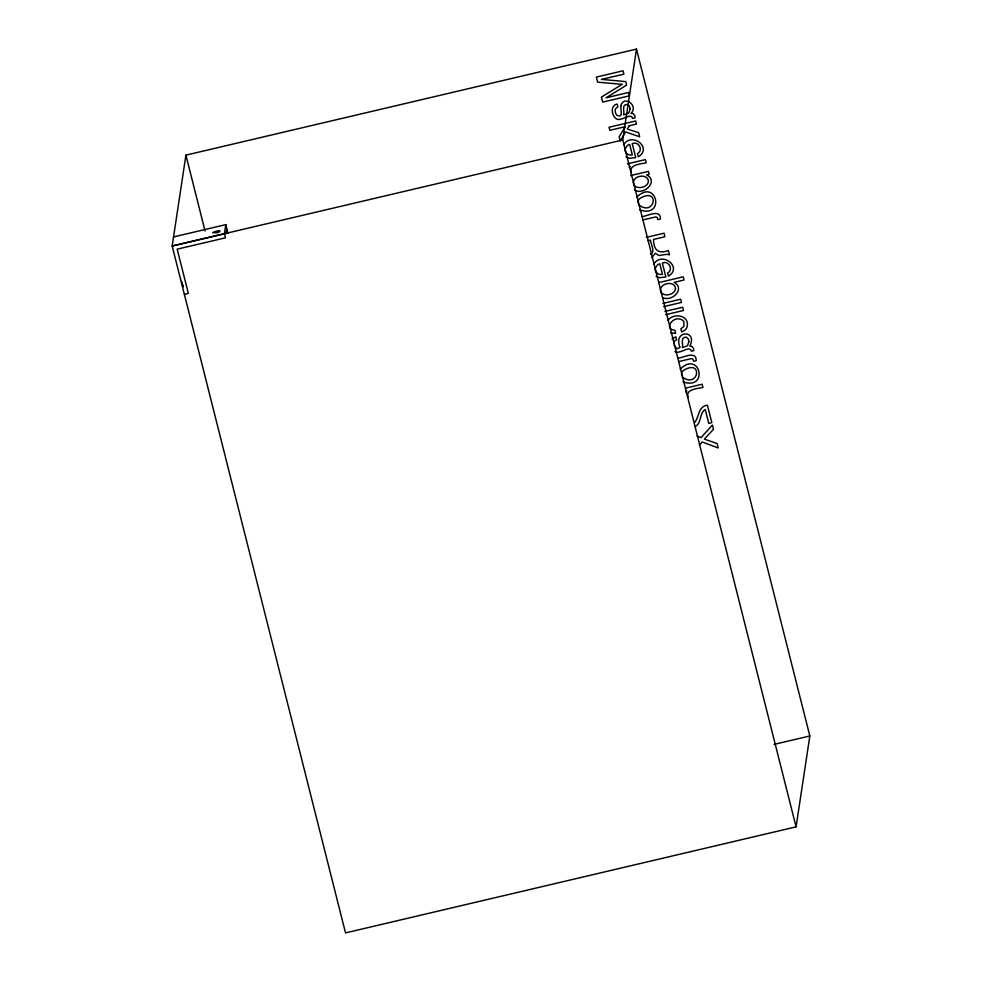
<?xml version="1.0" encoding="UTF-8"?>
<svg xmlns="http://www.w3.org/2000/svg" width="982" height="982" viewBox="0 0 982 982"><rect width="100%" height="100%" fill="white"/><g stroke="black" fill="none" stroke-linecap="round" stroke-linejoin="round"><path stroke-width="1.47" d="M185.917 155.144L172.169 246.04L345.517 932.9L796.083 826.856L809.831 735.984L636.483 49.1L185.917 155.144L205.054 230.966M184.37 294.342L188.348 293.409L177.177 249.183L225.455 237.816L224.424 233.741L225.799 224.632L173.556 236.92M226.069 233.728L226.695 229.641L227.431 232.599M796.083 826.856L622.748 139.972L636.483 49.1M673.861 342.73L674.536 341.073L676.61 339.772L675.862 336.789L672.032 339.085M623.717 144.661C631.892 131.49 652.92 148.049 638.263 156.739L637.465 153.585C643.591 150.467 638.681 140.672 632.236 143.654L635.759 157.611L629.437 158.286L625.939 156.96M653.852 264.048C662.028 250.889 683.055 267.435 668.398 276.126L667.6 272.984C673.726 269.866 668.803 260.07 662.359 263.053L665.882 277.01L659.573 277.685L656.074 276.359M667.883 320.488C673.308 312.374 689.892 315.32 687.118 326.625A6.874 6.714 8.6 0 1 684.761 330.222L681.655 331.941L680.87 328.835L683.865 326.417L683.877 321.789A4.124 4.038 8.6 0 0 681.348 319.641C673.345 315.222 663.292 329.24 674.843 330.247L675.628 333.364L670.694 332.91M694.569 422.702C699.245 417.08 697.981 406.413 707.408 405.173L711.827 422.641L708.746 423.377L705.236 409.469C699.061 413.25 701.885 423.389 695.035 426.581M636.79 197.026C656.798 177.852 665.6 218.581 639.601 209.89M680.195 369.048C700.203 349.874 709.016 390.603 683.018 381.912M699.294 445.214L702.228 441.986L718.21 447.964L717.106 443.569L704.376 439.114L713.497 429.294L712.429 425.034L701.123 437.591L696.974 436.033M629.204 167.308L630.137 166.412M685.902 391.953L686.823 391.045M651.888 257.726L655.215 253.295L658.971 255.492L666.974 254.277L669.491 254.89L668.398 250.557C658.443 254.093 653.717 250.484 653.484 239.436L664.912 236.736L664.016 233.2L646.254 237.386M650.415 254.424C655.743 251.662 650.636 244.199 650.465 240.136L647.862 240.75M622.748 139.972L172.181 246.016L224.424 233.741M627.4 163.834L645.444 159.587L646.242 162.779C641.516 163.933 628.222 164.424 631.451 172.685M630.591 175.569L648.415 171.371L649.163 174.317L646.672 174.906C659.057 181.069 643.959 195.725 634.642 190.029M642.093 216.703C647.138 216.126 660.788 208.552 660.444 219.035L657.866 219.637L657.118 217.304L655.595 216.948L642.915 219.943M658.996 282.521L683.227 276.826L684.037 280.017L674.118 282.362C685.375 288.389 672.645 301.597 663.427 297.902M662.911 303.413L680.686 299.228L681.483 302.431L663.722 306.617M664.851 311.429L682.699 307.231L683.521 310.484L665.673 314.682M677.838 358.356C682.883 357.792 696.533 350.206 696.189 360.689L693.611 361.29L692.875 358.97L691.34 358.614L678.66 361.597M685.473 388.148L702.13 384.232L702.94 387.424C698.214 388.577 684.92 389.068 688.137 397.329M774.025 744.405L809.831 735.984M674.978 351.556C679.789 354.833 689.745 344.707 691.328 351.188L693.746 350.623L693.513 348.34L691.709 346.229L689.781 346.094C698.165 329.633 672.584 329.67 680.06 347.493L676.856 348.757L674.057 344.952M183.168 286.854L182.456 284.952M638.914 204.993C655.411 217.243 660.014 185.856 639.564 198.695A4.579 4.48 8.6 0 0 638.153 202.096L638.361 203.495M682.318 377.002C698.816 389.265 703.431 357.878 682.981 370.705A4.579 4.48 8.6 0 0 681.569 374.117L681.766 375.517M633.942 184.935C637.649 190.815 651.606 186.15 647.641 178.687C643.922 173.519 632.089 176.674 633.525 183.781M225.799 224.632L228.02 233.409M182.222 284.068L181.633 281.355M183.057 285.173L183.18 285.897M620.784 105.933L621.324 114.759L619.63 115.974L616.917 115.373C614.793 113.077 613.995 108.008 617.887 107.038L617.126 104.055C610.104 105.405 611.54 115.581 616.242 118.822C621.066 122.099 631.009 111.973 632.604 118.454L635.01 117.889L634.789 115.606L632.985 113.495L631.045 113.36C638.963 105.455 623.521 94.616 620.784 105.933M625.141 148.859C624.417 152.885 628.517 156.077 632.334 154.923L629.658 144.354L627.486 145.324L625.141 148.859M655.264 268.258C654.54 272.284 658.64 275.463 662.457 274.322L659.794 263.753L657.621 264.723L655.264 268.258M675.53 288.548C674.965 295.091 662.654 297.656 660.542 290.942C659.094 283.246 674.978 279.993 675.53 288.548M630.186 108.867L628.75 113.028L623.693 114.919C624.613 111.42 621.287 104.264 627.375 104.423L629.425 105.909L630.186 108.867M688.91 341.601L687.474 345.762L682.429 347.653C683.349 344.154 680.023 336.998 686.111 337.145L688.161 338.643L688.91 341.601M629.18 125.757L627.351 129.035L638.644 132.668L639.675 136.756L625.583 131.919L620.145 140.917L619.114 136.829L625.301 126.678L609.822 130.311L609.049 127.243L635.698 120.97L636.471 124.051L629.18 125.757M212.861 232.538C220.128 234.195 224.277 227.689 212.861 232.538M622.085 84.342L601.438 97.095L602.702 102.103L629.352 95.831L628.505 92.468L606.041 97.832L626.639 85.09L625.755 81.592L601.389 79.382L623.889 74.178L623.03 70.802L596.381 77.075L597.67 82.144L622.085 84.342"/></g></svg>
